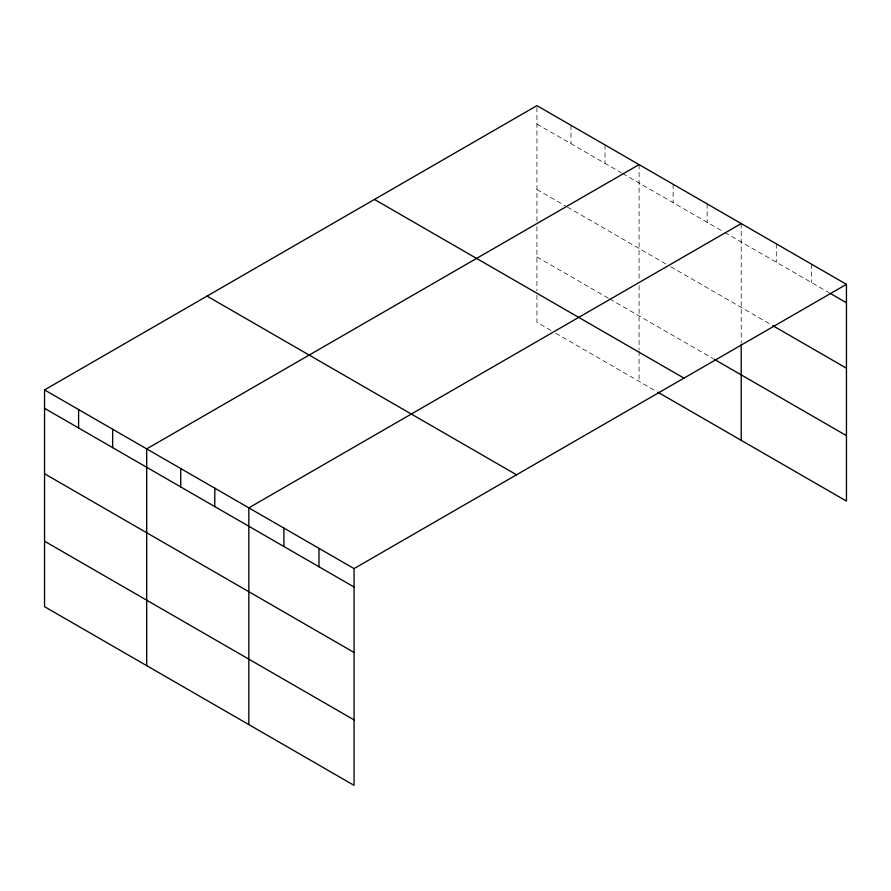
<?xml version="1.0" encoding="UTF-8"?>
<svg xmlns="http://www.w3.org/2000/svg" width="891" height="891" viewBox="0 0 891 891"><rect width="100%" height="100%" fill="white"/><g stroke="black" fill="none" stroke-linecap="round" stroke-linejoin="round"><path stroke-width="0.67" stroke-dasharray="4.46 3.34" d="M536.939 221.146L536.939 105.639M536.939 124.038L621.461 172.843M622.642 173.522L723.603 231.805M724.784 232.484L828.908 292.604M536.939 189.493L566.286 206.445M567.456 207.113L666.078 264.059M670.778 266.765L771.617 324.981M536.939 256.931L608.553 298.285M609.722 298.964L713.034 358.605M551.028 330.528L536.939 322.397L536.939 292.393M555.717 333.234L656.689 391.528M811.367 264.081L811.367 282.48M776.295 243.822L776.295 262.232M741.212 223.574L741.212 343.224M707.164 203.916L707.164 222.316M673.117 184.259L673.117 202.669M639.081 164.601L639.081 280.119M639.081 285.621L639.081 349.996M639.081 351.366L639.081 381.359M605.034 144.943L605.034 163.354M570.986 125.297L570.986 143.696M536.939 226.659L536.939 291.023"/><path stroke-width="1.34" d="M846.45 284.329L536.939 105.639L44.55 389.913L44.55 606.671L354.061 785.361L354.061 568.603L846.45 284.329L846.45 501.087L657.859 392.207M639.081 164.601L146.692 448.886L146.692 665.633M741.212 223.574L248.834 507.848L248.834 724.606M830.078 293.284L846.45 302.74M772.787 325.66L846.45 368.195M714.214 359.285L846.45 435.632M374.454 199.45L683.965 378.14M207.035 296.102L516.546 474.792M44.55 389.913L354.061 568.603M44.55 408.312L354.061 587.013M44.55 473.767L354.061 652.468M44.55 541.216L354.061 719.906M741.212 344.594L741.212 440.332M318.989 548.355L318.989 566.754M283.906 528.107L283.906 546.506M214.787 488.19L214.787 506.6M180.739 468.543L180.739 486.943M112.645 429.228L112.645 447.627M78.597 409.57L78.597 427.97"/></g></svg>
